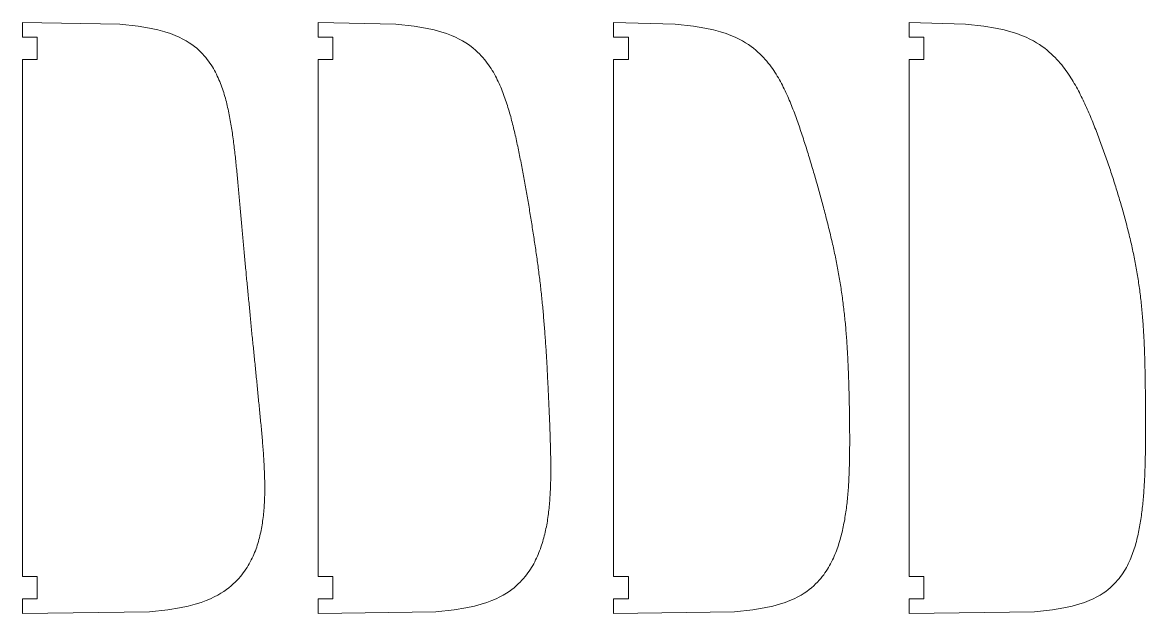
# Model space of a CAD drawing. Header units: millimetres. Extents: x 0 to 2543, y 0 to 160.
# Drawn here: x 1280 to 1584, y 0 to 160 of the extents above; entities that cross this region are included whole.
import ezdxf

# ---------------------------------------------------------------- set-up
doc = ezdxf.new("R2010")
doc.units = ezdxf.units.MM
doc.layers.get('0').update_dxf_attribs({"lineweight": 0})

msp = doc.modelspace()

# ---------------------------------------------------------------- linework, layer by layer
for p, q in [((1280, 156), (1280, 160)), ((1306.36, 159.5), (1280, 160)), ((1311.28, 159), (1306.36, 159.5)), ((1314.39, 158.5), (1311.28, 159)), ((1316.68, 158), (1314.39, 158.5)), ((1360, 156), (1360, 160)), ((1381.05, 159.5), (1360, 160)), ((1385.98, 159), (1381.05, 159.5)), ((1389.09, 158.5), (1385.98, 159)), ((1391.4, 158), (1389.09, 158.5)), ((1440, 156), (1440, 160)), ((1456.64, 159.5), (1440, 160)), ((1461.58, 159), (1456.64, 159.5)), ((1464.71, 158.5), (1461.58, 159)), ((1467.03, 158), (1464.71, 158.5)), ((1520, 156), (1520, 160)), ((1535.23, 159.5), (1520, 160)), ((1540.18, 159), (1535.23, 159.5)), ((1543.33, 158.5), (1540.18, 159)), ((1545.67, 158), (1543.33, 158.5)), ((1284, 156), (1280, 156)), ((1284, 150), (1284, 156)), ((1318.51, 157.5), (1316.68, 158)), ((1320.03, 157), (1318.51, 157.5)), ((1321.32, 156.5), (1320.03, 157)), ((1322.45, 156), (1321.32, 156.5)), ((1323.44, 155.5), (1322.45, 156)), ((1324.34, 155), (1323.44, 155.5)), ((1364, 156), (1360, 156)), ((1364, 150), (1364, 156)), ((1393.24, 157.5), (1391.4, 158)), ((1394.77, 157), (1393.24, 157.5)), ((1396.08, 156.5), (1394.77, 157)), ((1397.22, 156), (1396.08, 156.5)), ((1398.24, 155.5), (1397.22, 156)), ((1399.14, 155), (1398.24, 155.5)), ((1444, 156), (1440, 156)), ((1444, 150), (1444, 156)), ((1468.89, 157.5), (1467.03, 158)), ((1470.44, 157), (1468.89, 157.5)), ((1471.77, 156.5), (1470.44, 157)), ((1472.93, 156), (1471.77, 156.5)), ((1473.96, 155.5), (1472.93, 156)), ((1474.89, 155), (1473.96, 155.5)), ((1524, 156), (1520, 156)), ((1524, 150), (1524, 156)), ((1547.54, 157.5), (1545.67, 158)), ((1549.1, 157), (1547.54, 157.5)), ((1550.44, 156.5), (1549.1, 157)), ((1551.62, 156), (1550.44, 156.5)), ((1552.68, 155.5), (1551.62, 156)), ((1553.62, 155), (1552.68, 155.5)), ((1325.14, 154.5), (1324.34, 155)), ((1325.87, 154), (1325.14, 154.5)), ((1326.54, 153.5), (1325.87, 154)), ((1327.15, 153), (1326.54, 153.5)), ((1327.72, 152.5), (1327.15, 153)), ((1328.24, 152), (1327.72, 152.5)), ((1328.73, 151.5), (1328.24, 152)), ((1399.96, 154.5), (1399.14, 155)), ((1400.71, 154), (1399.96, 154.5)), ((1401.4, 153.5), (1400.71, 154)), ((1402.03, 153), (1401.4, 153.5)), ((1402.62, 152.5), (1402.03, 153)), ((1403.17, 152), (1402.62, 152.5)), ((1403.68, 151.5), (1403.17, 152)), ((1475.73, 154.5), (1474.89, 155)), ((1476.5, 154), (1475.73, 154.5)), ((1477.21, 153.5), (1476.5, 154)), ((1477.87, 153), (1477.21, 153.5)), ((1478.49, 152.5), (1477.87, 153)), ((1479.06, 152), (1478.49, 152.5)), ((1479.6, 151.5), (1479.06, 152)), ((1554.49, 154.5), (1553.62, 155)), ((1555.28, 154), (1554.49, 154.5)), ((1556.01, 153.5), (1555.28, 154)), ((1556.69, 153), (1556.01, 153.5)), ((1557.32, 152.5), (1556.69, 153)), ((1557.91, 152), (1557.32, 152.5)), ((1558.47, 151.5), (1557.91, 152)), ((1280, 10), (1280, 150)), ((1280, 150), (1284, 150)), ((1329.19, 151), (1328.73, 151.5)), ((1329.62, 150.5), (1329.19, 151)), ((1330.02, 150), (1329.62, 150.5)), ((1330.39, 149.5), (1330.02, 150)), ((1330.75, 149), (1330.39, 149.5)), ((1331.08, 148.5), (1330.75, 149)), ((1360, 10), (1360, 150)), ((1360, 150), (1364, 150)), ((1404.16, 151), (1403.68, 151.5)), ((1404.61, 150.5), (1404.16, 151)), ((1405.04, 150), (1404.61, 150.5)), ((1405.44, 149.5), (1405.04, 150)), ((1405.82, 149), (1405.44, 149.5)), ((1406.18, 148.5), (1405.82, 149)), ((1440, 10), (1440, 150)), ((1440, 150), (1444, 150)), ((1480.1, 151), (1479.6, 151.5)), ((1480.58, 150.5), (1480.1, 151)), ((1481.03, 150), (1480.58, 150.5)), ((1481.46, 149.5), (1481.03, 150)), ((1481.87, 149), (1481.46, 149.5)), ((1482.26, 148.5), (1481.87, 149)), ((1520, 10), (1520, 150)), ((1520, 150), (1524, 150)), ((1559, 151), (1558.47, 151.5)), ((1559.5, 150.5), (1559, 151)), ((1559.98, 150), (1559.5, 150.5)), ((1560.43, 149.5), (1559.98, 150)), ((1560.86, 149), (1560.43, 149.5)), ((1561.28, 148.5), (1560.86, 149)), ((1331.4, 148), (1331.08, 148.5)), ((1331.69, 147.5), (1331.4, 148)), ((1331.98, 147), (1331.69, 147.5)), ((1332.25, 146.5), (1331.98, 147)), ((1332.5, 146), (1332.25, 146.5)), ((1332.74, 145.5), (1332.5, 146)), ((1406.52, 148), (1406.18, 148.5)), ((1406.85, 147.5), (1406.52, 148)), ((1407.16, 147), (1406.85, 147.5)), ((1407.46, 146.5), (1407.16, 147)), ((1407.74, 146), (1407.46, 146.5)), ((1408.01, 145.5), (1407.74, 146)), ((1482.64, 148), (1482.26, 148.5)), ((1482.99, 147.5), (1482.64, 148)), ((1483.34, 147), (1482.99, 147.5)), ((1483.67, 146.5), (1483.34, 147)), ((1483.98, 146), (1483.67, 146.5)), ((1484.29, 145.5), (1483.98, 146)), ((1561.68, 148), (1561.28, 148.5)), ((1562.06, 147.5), (1561.68, 148)), ((1562.43, 147), (1562.06, 147.5)), ((1562.78, 146.5), (1562.43, 147)), ((1563.12, 146), (1562.78, 146.5)), ((1563.46, 145.5), (1563.12, 146)), ((1332.97, 145), (1332.74, 145.5)), ((1333.19, 144.5), (1332.97, 145)), ((1333.4, 144), (1333.19, 144.5)), ((1333.6, 143.5), (1333.4, 144)), ((1333.79, 143), (1333.6, 143.5)), ((1333.97, 142.5), (1333.79, 143)), ((1408.27, 145), (1408.01, 145.5)), ((1408.52, 144.5), (1408.27, 145)), ((1408.77, 144), (1408.52, 144.5)), ((1409, 143.5), (1408.77, 144)), ((1409.22, 143), (1409, 143.5)), ((1409.44, 142.5), (1409.22, 143)), ((1484.59, 145), (1484.29, 145.5)), ((1484.87, 144.5), (1484.59, 145)), ((1485.15, 144), (1484.87, 144.5)), ((1485.42, 143.5), (1485.15, 144)), ((1485.68, 143), (1485.42, 143.5)), ((1485.93, 142.5), (1485.68, 143)), ((1563.78, 145), (1563.46, 145.5)), ((1564.09, 144.5), (1563.78, 145)), ((1564.39, 144), (1564.09, 144.5)), ((1564.69, 143.5), (1564.39, 144)), ((1564.97, 143), (1564.69, 143.5)), ((1565.25, 142.5), (1564.97, 143)), ((1334.15, 142), (1333.97, 142.5)), ((1334.31, 141.5), (1334.15, 142)), ((1334.47, 141), (1334.31, 141.5)), ((1334.62, 140.5), (1334.47, 141)), ((1334.77, 140), (1334.62, 140.5)), ((1334.91, 139.5), (1334.77, 140)), ((1409.65, 142), (1409.44, 142.5)), ((1409.85, 141.5), (1409.65, 142)), ((1410.04, 141), (1409.85, 141.5)), ((1410.23, 140.5), (1410.04, 141)), ((1410.42, 140), (1410.23, 140.5)), ((1410.6, 139.5), (1410.42, 140)), ((1486.18, 142), (1485.93, 142.5)), ((1486.42, 141.5), (1486.18, 142)), ((1486.65, 141), (1486.42, 141.5)), ((1486.88, 140.5), (1486.65, 141)), ((1487.11, 140), (1486.88, 140.5)), ((1487.32, 139.5), (1487.11, 140)), ((1565.53, 142), (1565.25, 142.5)), ((1565.8, 141.5), (1565.53, 142)), ((1566.06, 141), (1565.8, 141.5)), ((1566.31, 140.5), (1566.06, 141)), ((1566.56, 140), (1566.31, 140.5)), ((1566.81, 139.5), (1566.56, 140)), ((1335.05, 139), (1334.91, 139.5)), ((1335.18, 138.5), (1335.05, 139)), ((1335.3, 138), (1335.18, 138.5)), ((1335.42, 137.5), (1335.3, 138)), ((1335.54, 137), (1335.42, 137.5)), ((1335.65, 136.5), (1335.54, 137)), ((1410.77, 139), (1410.6, 139.5)), ((1410.94, 138.5), (1410.77, 139)), ((1411.1, 138), (1410.94, 138.5)), ((1411.26, 137.5), (1411.1, 138)), ((1411.41, 137), (1411.26, 137.5)), ((1411.57, 136.5), (1411.41, 137)), ((1487.54, 139), (1487.32, 139.5)), ((1487.75, 138.5), (1487.54, 139)), ((1487.95, 138), (1487.75, 138.5)), ((1488.16, 137.5), (1487.95, 138)), ((1488.36, 137), (1488.16, 137.5)), ((1488.55, 136.5), (1488.36, 137)), ((1567.05, 139), (1566.81, 139.5)), ((1567.29, 138.5), (1567.05, 139)), ((1567.52, 138), (1567.29, 138.5)), ((1567.75, 137.5), (1567.52, 138)), ((1567.98, 137), (1567.75, 137.5)), ((1568.2, 136.5), (1567.98, 137)), ((1335.76, 136), (1335.65, 136.5)), ((1335.86, 135.5), (1335.76, 136)), ((1335.96, 135), (1335.86, 135.5)), ((1336.06, 134.5), (1335.96, 135)), ((1336.15, 134), (1336.06, 134.5)), ((1336.24, 133.5), (1336.15, 134)), ((1411.71, 136), (1411.57, 136.5)), ((1411.86, 135.5), (1411.71, 136)), ((1412, 135), (1411.86, 135.5)), ((1412.14, 134.5), (1412, 135)), ((1412.27, 134), (1412.14, 134.5)), ((1412.4, 133.5), (1412.27, 134)), ((1488.74, 136), (1488.55, 136.5)), ((1488.93, 135.5), (1488.74, 136)), ((1489.12, 135), (1488.93, 135.5)), ((1489.3, 134.5), (1489.12, 135)), ((1489.49, 134), (1489.3, 134.5)), ((1489.67, 133.5), (1489.49, 134)), ((1568.42, 136), (1568.2, 136.5)), ((1568.64, 135.5), (1568.42, 136)), ((1568.85, 135), (1568.64, 135.5)), ((1569.06, 134.5), (1568.85, 135)), ((1569.27, 134), (1569.06, 134.5)), ((1569.48, 133.5), (1569.27, 134)), ((1336.33, 133), (1336.24, 133.5)), ((1336.42, 132.5), (1336.33, 133)), ((1336.5, 132), (1336.42, 132.5)), ((1336.58, 131.5), (1336.5, 132)), ((1336.66, 131), (1336.58, 131.5)), ((1336.73, 130.5), (1336.66, 131)), ((1412.53, 133), (1412.4, 133.5)), ((1412.66, 132.5), (1412.53, 133)), ((1412.79, 132), (1412.66, 132.5)), ((1412.91, 131.5), (1412.79, 132)), ((1413.03, 131), (1412.91, 131.5)), ((1413.15, 130.5), (1413.03, 131)), ((1489.84, 133), (1489.67, 133.5)), ((1490.02, 132.5), (1489.84, 133)), ((1490.19, 132), (1490.02, 132.5)), ((1490.36, 131.5), (1490.19, 132)), ((1490.53, 131), (1490.36, 131.5)), ((1490.7, 130.5), (1490.53, 131)), ((1569.68, 133), (1569.48, 133.5)), ((1569.89, 132.5), (1569.68, 133)), ((1570.09, 132), (1569.89, 132.5)), ((1570.28, 131.5), (1570.09, 132)), ((1570.48, 131), (1570.28, 131.5)), ((1570.68, 130.5), (1570.48, 131)), ((1336.81, 130), (1336.73, 130.5)), ((1336.88, 129.5), (1336.81, 130)), ((1336.95, 129), (1336.88, 129.5)), ((1337.01, 128.5), (1336.95, 129)), ((1337.08, 128), (1337.01, 128.5)), ((1337.15, 127.5), (1337.08, 128)), ((1413.26, 130), (1413.15, 130.5)), ((1413.38, 129.5), (1413.26, 130)), ((1413.49, 129), (1413.38, 129.5)), ((1413.6, 128.5), (1413.49, 129)), ((1413.72, 128), (1413.6, 128.5)), ((1413.82, 127.5), (1413.72, 128)), ((1490.87, 130), (1490.7, 130.5)), ((1491.03, 129.5), (1490.87, 130)), ((1491.2, 129), (1491.03, 129.5)), ((1491.36, 128.5), (1491.2, 129)), ((1491.52, 128), (1491.36, 128.5)), ((1491.68, 127.5), (1491.52, 128)), ((1570.87, 130), (1570.68, 130.5)), ((1571.06, 129.5), (1570.87, 130)), ((1571.25, 129), (1571.06, 129.5)), ((1571.44, 128.5), (1571.25, 129)), ((1571.62, 128), (1571.44, 128.5)), ((1571.81, 127.5), (1571.62, 128)), ((1337.21, 127), (1337.15, 127.5)), ((1337.27, 126.5), (1337.21, 127)), ((1337.33, 126), (1337.27, 126.5)), ((1337.39, 125.5), (1337.33, 126)), ((1337.45, 125), (1337.39, 125.5)), ((1337.5, 124.5), (1337.45, 125)), ((1413.93, 127), (1413.82, 127.5)), ((1414.04, 126.5), (1413.93, 127)), ((1414.14, 126), (1414.04, 126.5)), ((1414.25, 125.5), (1414.14, 126)), ((1414.35, 125), (1414.25, 125.5)), ((1414.45, 124.5), (1414.35, 125)), ((1491.84, 127), (1491.68, 127.5)), ((1492, 126.5), (1491.84, 127)), ((1492.16, 126), (1492, 126.5)), ((1492.31, 125.5), (1492.16, 126)), ((1492.47, 125), (1492.31, 125.5)), ((1492.62, 124.5), (1492.47, 125)), ((1571.99, 127), (1571.81, 127.5)), ((1572.17, 126.5), (1571.99, 127)), ((1572.36, 126), (1572.17, 126.5)), ((1572.54, 125.5), (1572.36, 126)), ((1572.71, 125), (1572.54, 125.5)), ((1572.89, 124.5), (1572.71, 125)), ((1337.56, 124), (1337.5, 124.5)), ((1337.62, 123.5), (1337.56, 124)), ((1337.67, 123), (1337.62, 123.5)), ((1337.72, 122.5), (1337.67, 123)), ((1337.78, 122), (1337.72, 122.5)), ((1337.83, 121.5), (1337.78, 122)), ((1414.55, 124), (1414.45, 124.5)), ((1414.65, 123.5), (1414.55, 124)), ((1414.75, 123), (1414.65, 123.5)), ((1414.85, 122.5), (1414.75, 123)), ((1414.95, 122), (1414.85, 122.5)), ((1415.04, 121.5), (1414.95, 122)), ((1492.78, 124), (1492.62, 124.5)), ((1492.93, 123.5), (1492.78, 124)), ((1493.08, 123), (1492.93, 123.5)), ((1493.23, 122.5), (1493.08, 123)), ((1493.38, 122), (1493.23, 122.5)), ((1493.53, 121.5), (1493.38, 122)), ((1573.07, 124), (1572.89, 124.5)), ((1573.24, 123.5), (1573.07, 124)), ((1573.42, 123), (1573.24, 123.5)), ((1573.59, 122.5), (1573.42, 123)), ((1573.76, 122), (1573.59, 122.5)), ((1573.93, 121.5), (1573.76, 122)), ((1337.88, 121), (1337.83, 121.5)), ((1337.93, 120.5), (1337.88, 121)), ((1337.98, 120), (1337.93, 120.5)), ((1338.03, 119.5), (1337.98, 120)), ((1338.08, 119), (1338.03, 119.5)), ((1338.13, 118.5), (1338.08, 119)), ((1415.14, 121), (1415.04, 121.5)), ((1415.23, 120.5), (1415.14, 121)), ((1415.33, 120), (1415.23, 120.5)), ((1415.42, 119.5), (1415.33, 120)), ((1415.51, 119), (1415.42, 119.5)), ((1415.61, 118.5), (1415.51, 119)), ((1493.68, 121), (1493.53, 121.5)), ((1493.83, 120.5), (1493.68, 121)), ((1493.98, 120), (1493.83, 120.5)), ((1494.12, 119.5), (1493.98, 120)), ((1494.27, 119), (1494.12, 119.5)), ((1494.42, 118.5), (1494.27, 119)), ((1574.1, 121), (1573.93, 121.5)), ((1574.27, 120.5), (1574.1, 121)), ((1574.44, 120), (1574.27, 120.5)), ((1574.6, 119.5), (1574.44, 120)), ((1574.77, 119), (1574.6, 119.5)), ((1574.93, 118.5), (1574.77, 119)), ((1338.17, 118), (1338.13, 118.5)), ((1338.22, 117.5), (1338.17, 118)), ((1338.27, 117), (1338.22, 117.5)), ((1338.31, 116.5), (1338.27, 117)), ((1338.36, 116), (1338.31, 116.5)), ((1338.41, 115.5), (1338.36, 116)), ((1415.7, 118), (1415.61, 118.5)), ((1415.79, 117.5), (1415.7, 118)), ((1415.88, 117), (1415.79, 117.5)), ((1415.97, 116.5), (1415.88, 117)), ((1416.06, 116), (1415.97, 116.5)), ((1416.15, 115.5), (1416.06, 116)), ((1494.56, 118), (1494.42, 118.5)), ((1494.71, 117.5), (1494.56, 118)), ((1494.85, 117), (1494.71, 117.5)), ((1494.99, 116.5), (1494.85, 117)), ((1495.14, 116), (1494.99, 116.5)), ((1495.28, 115.5), (1495.14, 116)), ((1575.1, 118), (1574.93, 118.5)), ((1575.26, 117.5), (1575.1, 118)), ((1575.42, 117), (1575.26, 117.5)), ((1575.58, 116.5), (1575.42, 117)), ((1575.74, 116), (1575.58, 116.5)), ((1575.89, 115.5), (1575.74, 116)), ((1338.45, 115), (1338.41, 115.5)), ((1338.5, 114.5), (1338.45, 115)), ((1338.54, 114), (1338.5, 114.5)), ((1338.59, 113.5), (1338.54, 114)), ((1338.64, 113), (1338.59, 113.5)), ((1338.68, 112.5), (1338.64, 113)), ((1338.73, 112), (1338.68, 112.5)), ((1416.24, 115), (1416.15, 115.5)), ((1416.33, 114.5), (1416.24, 115)), ((1416.41, 114), (1416.33, 114.5)), ((1416.5, 113.5), (1416.41, 114)), ((1416.59, 113), (1416.5, 113.5)), ((1416.67, 112.5), (1416.59, 113)), ((1416.76, 112), (1416.67, 112.5)), ((1495.42, 115), (1495.28, 115.5)), ((1495.56, 114.5), (1495.42, 115)), ((1495.7, 114), (1495.56, 114.5)), ((1495.84, 113.5), (1495.7, 114)), ((1495.98, 113), (1495.84, 113.5)), ((1496.11, 112.5), (1495.98, 113)), ((1496.25, 112), (1496.11, 112.5)), ((1576.05, 115), (1575.89, 115.5)), ((1576.21, 114.5), (1576.05, 115)), ((1576.36, 114), (1576.21, 114.5)), ((1576.51, 113.5), (1576.36, 114)), ((1576.66, 113), (1576.51, 113.5)), ((1576.81, 112.5), (1576.66, 113)), ((1576.96, 112), (1576.81, 112.5)), ((1338.77, 111.5), (1338.73, 112)), ((1338.82, 111), (1338.77, 111.5)), ((1338.86, 110.5), (1338.82, 111)), ((1338.91, 110), (1338.86, 110.5)), ((1338.95, 109.5), (1338.91, 110)), ((1339, 109), (1338.95, 109.5)), ((1416.85, 111.5), (1416.76, 112)), ((1416.93, 111), (1416.85, 111.5)), ((1417.02, 110.5), (1416.93, 111)), ((1417.1, 110), (1417.02, 110.5)), ((1417.19, 109.5), (1417.1, 110)), ((1417.27, 109), (1417.19, 109.5)), ((1496.39, 111.5), (1496.25, 112)), ((1496.52, 111), (1496.39, 111.5)), ((1496.66, 110.5), (1496.52, 111)), ((1496.79, 110), (1496.66, 110.5)), ((1496.92, 109.5), (1496.79, 110)), ((1497.05, 109), (1496.92, 109.5)), ((1577.11, 111.5), (1576.96, 112)), ((1577.26, 111), (1577.11, 111.5)), ((1577.4, 110.5), (1577.26, 111)), ((1577.55, 110), (1577.4, 110.5)), ((1577.69, 109.5), (1577.55, 110)), ((1577.83, 109), (1577.69, 109.5)), ((1339.04, 108.5), (1339, 109)), ((1339.09, 108), (1339.04, 108.5)), ((1339.13, 107.5), (1339.09, 108)), ((1339.18, 107), (1339.13, 107.5)), ((1339.22, 106.5), (1339.18, 107)), ((1339.27, 106), (1339.22, 106.5)), ((1417.35, 108.5), (1417.27, 109)), ((1417.43, 108), (1417.35, 108.5)), ((1417.52, 107.5), (1417.43, 108)), ((1417.6, 107), (1417.52, 107.5)), ((1417.68, 106.5), (1417.6, 107)), ((1417.76, 106), (1417.68, 106.5)), ((1497.19, 108.5), (1497.05, 109)), ((1497.32, 108), (1497.19, 108.5)), ((1497.45, 107.5), (1497.32, 108)), ((1497.57, 107), (1497.45, 107.5)), ((1497.7, 106.5), (1497.57, 107)), ((1497.83, 106), (1497.7, 106.5)), ((1577.97, 108.5), (1577.83, 109)), ((1578.11, 108), (1577.97, 108.5)), ((1578.25, 107.5), (1578.11, 108)), ((1578.38, 107), (1578.25, 107.5)), ((1578.52, 106.5), (1578.38, 107)), ((1578.65, 106), (1578.52, 106.5)), ((1339.31, 105.5), (1339.27, 106)), ((1339.36, 105), (1339.31, 105.5)), ((1339.4, 104.5), (1339.36, 105)), ((1339.45, 104), (1339.4, 104.5)), ((1339.49, 103.5), (1339.45, 104)), ((1339.54, 103), (1339.49, 103.5)), ((1417.84, 105.5), (1417.76, 106)), ((1417.92, 105), (1417.84, 105.5)), ((1418, 104.5), (1417.92, 105)), ((1418.08, 104), (1418, 104.5)), ((1418.16, 103.5), (1418.08, 104)), ((1418.24, 103), (1418.16, 103.5)), ((1497.95, 105.5), (1497.83, 106)), ((1498.08, 105), (1497.95, 105.5)), ((1498.2, 104.5), (1498.08, 105)), ((1498.32, 104), (1498.2, 104.5)), ((1498.45, 103.5), (1498.32, 104)), ((1498.57, 103), (1498.45, 103.5)), ((1578.78, 105.5), (1578.65, 106)), ((1578.91, 105), (1578.78, 105.5)), ((1579.04, 104.5), (1578.91, 105)), ((1579.17, 104), (1579.04, 104.5)), ((1579.29, 103.5), (1579.17, 104)), ((1579.42, 103), (1579.29, 103.5)), ((1339.58, 102.5), (1339.54, 103)), ((1339.63, 102), (1339.58, 102.5)), ((1339.67, 101.5), (1339.63, 102)), ((1339.72, 101), (1339.67, 101.5)), ((1339.77, 100.5), (1339.72, 101)), ((1339.81, 100), (1339.77, 100.5)), ((1418.31, 102.5), (1418.24, 103)), ((1418.39, 102), (1418.31, 102.5)), ((1418.47, 101.5), (1418.39, 102)), ((1418.54, 101), (1418.47, 101.5)), ((1418.62, 100.5), (1418.54, 101)), ((1418.69, 100), (1418.62, 100.5)), ((1498.69, 102.5), (1498.57, 103)), ((1498.8, 102), (1498.69, 102.5)), ((1498.92, 101.5), (1498.8, 102)), ((1499.04, 101), (1498.92, 101.5)), ((1499.15, 100.5), (1499.04, 101)), ((1499.26, 100), (1499.15, 100.5)), ((1579.54, 102.5), (1579.42, 103)), ((1579.66, 102), (1579.54, 102.5)), ((1579.78, 101.5), (1579.66, 102)), ((1579.9, 101), (1579.78, 101.5)), ((1580.01, 100.5), (1579.9, 101)), ((1580.13, 100), (1580.01, 100.5)), ((1339.86, 99.5), (1339.81, 100)), ((1339.9, 99), (1339.86, 99.5)), ((1339.95, 98.5), (1339.9, 99)), ((1339.99, 98), (1339.95, 98.5)), ((1340.04, 97.5), (1339.99, 98)), ((1340.09, 97), (1340.04, 97.5)), ((1418.77, 99.5), (1418.69, 100)), ((1418.84, 99), (1418.77, 99.5)), ((1418.92, 98.5), (1418.84, 99)), ((1418.99, 98), (1418.92, 98.5)), ((1419.06, 97.5), (1418.99, 98)), ((1419.13, 97), (1419.06, 97.5)), ((1499.38, 99.5), (1499.26, 100)), ((1499.49, 99), (1499.38, 99.5)), ((1499.6, 98.5), (1499.49, 99)), ((1499.7, 98), (1499.6, 98.5)), ((1499.81, 97.5), (1499.7, 98)), ((1499.92, 97), (1499.81, 97.5)), ((1580.24, 99.5), (1580.13, 100)), ((1580.35, 99), (1580.24, 99.5)), ((1580.46, 98.5), (1580.35, 99)), ((1580.57, 98), (1580.46, 98.5)), ((1580.67, 97.5), (1580.57, 98)), ((1580.78, 97), (1580.67, 97.5)), ((1340.13, 96.5), (1340.09, 97)), ((1340.18, 96), (1340.13, 96.5)), ((1340.23, 95.5), (1340.18, 96)), ((1340.27, 95), (1340.23, 95.5)), ((1340.32, 94.5), (1340.27, 95)), ((1340.37, 94), (1340.32, 94.5)), ((1419.2, 96.5), (1419.13, 97)), ((1419.27, 96), (1419.2, 96.5)), ((1419.34, 95.5), (1419.27, 96)), ((1419.41, 95), (1419.34, 95.5)), ((1419.48, 94.5), (1419.41, 95)), ((1419.54, 94), (1419.48, 94.5)), ((1500.02, 96.5), (1499.92, 97)), ((1500.12, 96), (1500.02, 96.5)), ((1500.22, 95.5), (1500.12, 96)), ((1500.32, 95), (1500.22, 95.5)), ((1500.42, 94.5), (1500.32, 95)), ((1500.52, 94), (1500.42, 94.5)), ((1580.88, 96.5), (1580.78, 97)), ((1580.98, 96), (1580.88, 96.5)), ((1581.07, 95.5), (1580.98, 96)), ((1581.17, 95), (1581.07, 95.5)), ((1581.26, 94.5), (1581.17, 95)), ((1581.36, 94), (1581.26, 94.5)), ((1340.41, 93.5), (1340.37, 94)), ((1340.46, 93), (1340.41, 93.5)), ((1340.51, 92.5), (1340.46, 93)), ((1340.55, 92), (1340.51, 92.5)), ((1340.58, 91.5), (1340.55, 92)), ((1340.63, 91), (1340.58, 91.5)), ((1419.61, 93.5), (1419.54, 94)), ((1419.67, 93), (1419.61, 93.5)), ((1419.74, 92.5), (1419.67, 93)), ((1419.8, 92), (1419.74, 92.5)), ((1419.86, 91.5), (1419.8, 92)), ((1419.93, 91), (1419.86, 91.5)), ((1500.61, 93.5), (1500.52, 94)), ((1500.71, 93), (1500.61, 93.5)), ((1500.8, 92.5), (1500.71, 93)), ((1500.89, 92), (1500.8, 92.5)), ((1500.98, 91.5), (1500.89, 92)), ((1501.06, 91), (1500.98, 91.5)), ((1581.45, 93.5), (1581.36, 94)), ((1581.54, 93), (1581.45, 93.5)), ((1581.62, 92.5), (1581.54, 93)), ((1581.71, 92), (1581.62, 92.5)), ((1581.79, 91.5), (1581.71, 92)), ((1581.87, 91), (1581.79, 91.5)), ((1340.68, 90.5), (1340.63, 91)), ((1340.73, 90), (1340.68, 90.5)), ((1340.78, 89.5), (1340.73, 90)), ((1340.83, 89), (1340.78, 89.5)), ((1340.88, 88.5), (1340.83, 89)), ((1340.93, 88), (1340.88, 88.5)), ((1419.99, 90.5), (1419.93, 91)), ((1420.05, 90), (1419.99, 90.5)), ((1420.11, 89.5), (1420.05, 90)), ((1420.17, 89), (1420.11, 89.5)), ((1420.22, 88.5), (1420.17, 89)), ((1420.28, 88), (1420.22, 88.5)), ((1501.15, 90.5), (1501.06, 91)), ((1501.23, 90), (1501.15, 90.5)), ((1501.32, 89.5), (1501.23, 90)), ((1501.4, 89), (1501.32, 89.5)), ((1501.48, 88.5), (1501.4, 89)), ((1501.55, 88), (1501.48, 88.5)), ((1581.95, 90.5), (1581.87, 91)), ((1582.03, 90), (1581.95, 90.5)), ((1582.1, 89.5), (1582.03, 90)), ((1582.18, 89), (1582.1, 89.5)), ((1582.25, 88.5), (1582.18, 89)), ((1582.32, 88), (1582.25, 88.5)), ((1340.98, 87.5), (1340.93, 88)), ((1341.03, 87), (1340.98, 87.5)), ((1341.07, 86.5), (1341.03, 87)), ((1341.12, 86), (1341.07, 86.5)), ((1341.17, 85.5), (1341.12, 86)), ((1341.22, 85), (1341.17, 85.5)), ((1420.34, 87.5), (1420.28, 88)), ((1420.39, 87), (1420.34, 87.5)), ((1420.45, 86.5), (1420.39, 87)), ((1420.5, 86), (1420.45, 86.5)), ((1420.55, 85.5), (1420.5, 86)), ((1420.6, 85), (1420.55, 85.5)), ((1501.63, 87.5), (1501.55, 88)), ((1501.7, 87), (1501.63, 87.5)), ((1501.78, 86.5), (1501.7, 87)), ((1501.85, 86), (1501.78, 86.5)), ((1501.91, 85.5), (1501.85, 86)), ((1501.98, 85), (1501.91, 85.5)), ((1582.38, 87.5), (1582.32, 88)), ((1582.45, 87), (1582.38, 87.5)), ((1582.51, 86.5), (1582.45, 87)), ((1582.58, 86), (1582.51, 86.5)), ((1582.64, 85.5), (1582.58, 86)), ((1582.69, 85), (1582.64, 85.5)), ((1341.27, 84.5), (1341.22, 85)), ((1341.32, 84), (1341.27, 84.5)), ((1341.37, 83.5), (1341.32, 84)), ((1341.41, 83), (1341.37, 83.5)), ((1341.46, 82.5), (1341.41, 83)), ((1341.51, 82), (1341.46, 82.5)), ((1420.65, 84.5), (1420.6, 85)), ((1420.7, 84), (1420.65, 84.5)), ((1420.75, 83.5), (1420.7, 84)), ((1420.8, 83), (1420.75, 83.5)), ((1420.84, 82.5), (1420.8, 83)), ((1420.89, 82), (1420.84, 82.5)), ((1502.05, 84.5), (1501.98, 85)), ((1502.11, 84), (1502.05, 84.5)), ((1502.17, 83.5), (1502.11, 84)), ((1502.23, 83), (1502.17, 83.5)), ((1502.29, 82.5), (1502.23, 83)), ((1502.35, 82), (1502.29, 82.5)), ((1582.75, 84.5), (1582.69, 85)), ((1582.8, 84), (1582.75, 84.5)), ((1582.86, 83.5), (1582.8, 84)), ((1582.91, 83), (1582.86, 83.5)), ((1582.96, 82.5), (1582.91, 83)), ((1583.01, 82), (1582.96, 82.5)), ((1341.56, 81.5), (1341.51, 82)), ((1341.6, 81), (1341.56, 81.5)), ((1341.65, 80.5), (1341.6, 81)), ((1341.7, 80), (1341.65, 80.5)), ((1341.75, 79.5), (1341.7, 80)), ((1341.79, 79), (1341.75, 79.5)), ((1420.93, 81.5), (1420.89, 82)), ((1420.98, 81), (1420.93, 81.5)), ((1421.02, 80.5), (1420.98, 81)), ((1421.06, 80), (1421.02, 80.5)), ((1421.1, 79.5), (1421.06, 80)), ((1421.14, 79), (1421.1, 79.5)), ((1502.41, 81.5), (1502.35, 82)), ((1502.46, 81), (1502.41, 81.5)), ((1502.52, 80.5), (1502.46, 81)), ((1502.57, 80), (1502.52, 80.5)), ((1502.62, 79.5), (1502.57, 80)), ((1502.67, 79), (1502.62, 79.5)), ((1583.05, 81.5), (1583.01, 82)), ((1583.1, 81), (1583.05, 81.5)), ((1583.14, 80.5), (1583.1, 81)), ((1583.18, 80), (1583.14, 80.5)), ((1583.22, 79.5), (1583.18, 80)), ((1583.26, 79), (1583.22, 79.5)), ((1341.84, 78.5), (1341.79, 79)), ((1341.88, 78), (1341.84, 78.5)), ((1341.93, 77.5), (1341.88, 78)), ((1341.97, 77), (1341.93, 77.5)), ((1342.02, 76.5), (1341.97, 77)), ((1342.06, 76), (1342.02, 76.5)), ((1342.11, 75.5), (1342.06, 76)), ((1421.18, 78.5), (1421.14, 79)), ((1421.22, 78), (1421.18, 78.5)), ((1421.25, 77.5), (1421.22, 78)), ((1421.29, 77), (1421.25, 77.5)), ((1421.35, 76.5), (1421.29, 77)), ((1421.38, 76), (1421.35, 76.5)), ((1421.42, 75.5), (1421.38, 76)), ((1502.72, 78.5), (1502.67, 79)), ((1502.76, 78), (1502.72, 78.5)), ((1502.81, 77.5), (1502.76, 78)), ((1502.85, 77), (1502.81, 77.5)), ((1502.89, 76.5), (1502.85, 77)), ((1502.93, 76), (1502.89, 76.5)), ((1502.97, 75.5), (1502.93, 76)), ((1583.29, 78.5), (1583.26, 79)), ((1583.33, 78), (1583.29, 78.5)), ((1583.36, 77.5), (1583.33, 78)), ((1583.4, 77), (1583.36, 77.5)), ((1583.43, 76.5), (1583.4, 77)), ((1583.46, 76), (1583.43, 76.5)), ((1583.49, 75.5), (1583.46, 76)), ((1342.18, 75), (1342.11, 75.5)), ((1342.23, 74.5), (1342.18, 75)), ((1342.28, 74), (1342.23, 74.5)), ((1342.33, 73.5), (1342.28, 74)), ((1342.38, 73), (1342.33, 73.5)), ((1342.43, 72.5), (1342.38, 73)), ((1421.46, 75), (1421.42, 75.5)), ((1421.5, 74.5), (1421.46, 75)), ((1421.53, 74), (1421.5, 74.5)), ((1421.57, 73.5), (1421.53, 74)), ((1421.6, 73), (1421.57, 73.5)), ((1421.64, 72.5), (1421.6, 73)), ((1503.01, 75), (1502.97, 75.5)), ((1503.05, 74.5), (1503.01, 75)), ((1503.08, 74), (1503.05, 74.5)), ((1503.12, 73.5), (1503.08, 74)), ((1503.15, 73), (1503.12, 73.5)), ((1503.18, 72.5), (1503.15, 73)), ((1583.51, 75), (1583.49, 75.5)), ((1583.54, 74.5), (1583.51, 75)), ((1583.56, 74), (1583.54, 74.5)), ((1583.59, 73.5), (1583.56, 74)), ((1583.61, 73), (1583.59, 73.5)), ((1583.63, 72.5), (1583.61, 73)), ((1342.49, 72), (1342.43, 72.5)), ((1342.54, 71.5), (1342.49, 72)), ((1342.59, 71), (1342.54, 71.5)), ((1342.64, 70.5), (1342.59, 71)), ((1342.69, 70), (1342.64, 70.5)), ((1342.74, 69.5), (1342.69, 70)), ((1421.67, 72), (1421.64, 72.5)), ((1421.7, 71.5), (1421.67, 72)), ((1421.73, 71), (1421.7, 71.5)), ((1421.76, 70.5), (1421.73, 71)), ((1421.79, 70), (1421.76, 70.5)), ((1421.83, 69.5), (1421.79, 70)), ((1503.21, 72), (1503.18, 72.5)), ((1503.24, 71.5), (1503.21, 72)), ((1503.27, 71), (1503.24, 71.5)), ((1503.3, 70.5), (1503.27, 71)), ((1503.33, 70), (1503.3, 70.5)), ((1503.35, 69.5), (1503.33, 70)), ((1583.65, 72), (1583.63, 72.5)), ((1583.67, 71.5), (1583.65, 72)), ((1583.69, 71), (1583.67, 71.5)), ((1583.71, 70.5), (1583.69, 71)), ((1583.72, 70), (1583.71, 70.5)), ((1583.74, 69.5), (1583.72, 70)), ((1342.79, 69), (1342.74, 69.5)), ((1342.84, 68.5), (1342.79, 69)), ((1342.89, 68), (1342.84, 68.5)), ((1342.94, 67.5), (1342.89, 68)), ((1342.99, 67), (1342.94, 67.5)), ((1343.04, 66.5), (1342.99, 67)), ((1421.85, 69), (1421.83, 69.5)), ((1421.88, 68.5), (1421.85, 69)), ((1421.91, 68), (1421.88, 68.5)), ((1421.94, 67.5), (1421.91, 68)), ((1421.97, 67), (1421.94, 67.5)), ((1422, 66.5), (1421.97, 67)), ((1503.38, 69), (1503.35, 69.5)), ((1503.4, 68.5), (1503.38, 69)), ((1503.42, 68), (1503.4, 68.5)), ((1503.45, 67.5), (1503.42, 68)), ((1503.47, 67), (1503.45, 67.5)), ((1503.49, 66.5), (1503.47, 67)), ((1583.76, 69), (1583.74, 69.5)), ((1583.77, 68.5), (1583.76, 69)), ((1583.78, 68), (1583.77, 68.5)), ((1583.8, 67.5), (1583.78, 68)), ((1583.81, 67), (1583.8, 67.5)), ((1583.82, 66.5), (1583.81, 67)), ((1343.09, 66), (1343.04, 66.5)), ((1343.14, 65.5), (1343.09, 66)), ((1343.19, 65), (1343.14, 65.5)), ((1343.24, 64.5), (1343.19, 65)), ((1343.29, 64), (1343.24, 64.5)), ((1343.34, 63.5), (1343.29, 64)), ((1422.02, 66), (1422, 66.5)), ((1422.05, 65.5), (1422.02, 66)), ((1422.08, 65), (1422.05, 65.5)), ((1422.1, 64.5), (1422.08, 65)), ((1422.13, 64), (1422.1, 64.5)), ((1422.15, 63.5), (1422.13, 64)), ((1503.51, 66), (1503.49, 66.5)), ((1503.53, 65.5), (1503.51, 66)), ((1503.55, 65), (1503.53, 65.5)), ((1503.57, 64.5), (1503.55, 65)), ((1503.59, 64), (1503.57, 64.5)), ((1503.6, 63.5), (1503.59, 64)), ((1583.83, 66), (1583.82, 66.5)), ((1583.84, 65.5), (1583.83, 66)), ((1583.85, 65), (1583.84, 65.5)), ((1583.86, 64.5), (1583.85, 65)), ((1583.87, 64), (1583.86, 64.5)), ((1583.88, 63.5), (1583.87, 64)), ((1343.39, 63), (1343.34, 63.5)), ((1343.44, 62.5), (1343.39, 63)), ((1343.49, 62), (1343.44, 62.5)), ((1343.54, 61.5), (1343.49, 62)), ((1343.59, 61), (1343.54, 61.5)), ((1343.64, 60.5), (1343.59, 61)), ((1422.18, 63), (1422.15, 63.5)), ((1422.2, 62.5), (1422.18, 63)), ((1422.23, 62), (1422.2, 62.5)), ((1422.25, 61.5), (1422.23, 62)), ((1422.28, 61), (1422.25, 61.5)), ((1422.3, 60.5), (1422.28, 61)), ((1503.62, 63), (1503.6, 63.5)), ((1503.63, 62.5), (1503.62, 63)), ((1503.65, 62), (1503.63, 62.5)), ((1503.66, 61.5), (1503.65, 62)), ((1503.68, 61), (1503.66, 61.5)), ((1503.69, 60.5), (1503.68, 61)), ((1583.88, 63), (1583.88, 63.5)), ((1583.89, 62.5), (1583.88, 63)), ((1583.9, 62), (1583.89, 62.5)), ((1583.9, 61.5), (1583.9, 62)), ((1583.91, 61), (1583.9, 61.5)), ((1583.92, 60.5), (1583.91, 61)), ((1343.69, 60), (1343.64, 60.5)), ((1343.74, 59.5), (1343.69, 60)), ((1343.79, 59), (1343.74, 59.5)), ((1343.84, 58.5), (1343.79, 59)), ((1343.89, 58), (1343.84, 58.5)), ((1343.93, 57.5), (1343.89, 58)), ((1422.33, 60), (1422.3, 60.5)), ((1422.35, 59.5), (1422.33, 60)), ((1422.37, 59), (1422.35, 59.5)), ((1422.4, 58.5), (1422.37, 59)), ((1422.42, 58), (1422.4, 58.5)), ((1422.44, 57.5), (1422.42, 58)), ((1503.71, 60), (1503.69, 60.5)), ((1503.72, 59.5), (1503.71, 60)), ((1503.73, 59), (1503.72, 59.5)), ((1503.74, 58.5), (1503.73, 59)), ((1503.75, 58), (1503.74, 58.5)), ((1503.76, 57.5), (1503.75, 58)), ((1583.92, 60), (1583.92, 60.5)), ((1583.93, 59.5), (1583.92, 60)), ((1583.93, 59), (1583.93, 59.5)), ((1583.93, 58.5), (1583.93, 59)), ((1583.94, 58), (1583.93, 58.5)), ((1583.94, 57.5), (1583.94, 58)), ((1343.98, 57), (1343.93, 57.5)), ((1344.03, 56.5), (1343.98, 57)), ((1344.08, 56), (1344.03, 56.5)), ((1344.13, 55.5), (1344.08, 56)), ((1344.18, 55), (1344.13, 55.5)), ((1344.23, 54.5), (1344.18, 55)), ((1422.46, 57), (1422.44, 57.5)), ((1422.49, 56.5), (1422.46, 57)), ((1422.51, 56), (1422.49, 56.5)), ((1422.53, 55.5), (1422.51, 56)), ((1422.55, 55), (1422.53, 55.5)), ((1422.57, 54.5), (1422.55, 55)), ((1503.78, 57), (1503.76, 57.5)), ((1503.79, 56.5), (1503.78, 57)), ((1503.8, 56), (1503.79, 56.5)), ((1503.8, 55.5), (1503.8, 56)), ((1503.81, 55), (1503.8, 55.5)), ((1503.82, 54.5), (1503.81, 55)), ((1583.95, 57), (1583.94, 57.5)), ((1583.95, 56.5), (1583.95, 57)), ((1583.95, 56), (1583.95, 56.5)), ((1583.95, 55.5), (1583.95, 56)), ((1583.96, 55), (1583.95, 55.5)), ((1583.96, 54.5), (1583.96, 55)), ((1344.28, 54), (1344.23, 54.5)), ((1344.33, 53.5), (1344.28, 54)), ((1344.38, 53), (1344.33, 53.5)), ((1344.42, 52.5), (1344.38, 53)), ((1344.47, 52), (1344.42, 52.5)), ((1344.52, 51.5), (1344.47, 52)), ((1422.6, 54), (1422.57, 54.5)), ((1422.62, 53.5), (1422.6, 54)), ((1422.64, 53), (1422.62, 53.5)), ((1422.66, 52.5), (1422.64, 53)), ((1422.68, 52), (1422.66, 52.5)), ((1422.7, 51.5), (1422.68, 52)), ((1503.83, 54), (1503.82, 54.5)), ((1503.84, 53.5), (1503.83, 54)), ((1503.84, 53), (1503.84, 53.5)), ((1503.85, 52.5), (1503.84, 53)), ((1503.86, 52), (1503.85, 52.5)), ((1503.86, 51.5), (1503.86, 52)), ((1583.96, 54), (1583.96, 54.5)), ((1583.96, 53.5), (1583.96, 54)), ((1583.96, 53), (1583.96, 53.5)), ((1583.97, 52.5), (1583.96, 53)), ((1583.97, 52), (1583.97, 52.5)), ((1583.97, 51.5), (1583.97, 52)), ((1344.57, 51), (1344.52, 51.5)), ((1344.61, 50.5), (1344.57, 51)), ((1344.66, 50), (1344.61, 50.5)), ((1344.71, 49.5), (1344.66, 50)), ((1344.75, 49), (1344.71, 49.5)), ((1344.8, 48.5), (1344.75, 49)), ((1422.72, 51), (1422.7, 51.5)), ((1422.74, 50.5), (1422.72, 51)), ((1422.75, 50), (1422.74, 50.5)), ((1422.77, 49.5), (1422.75, 50)), ((1422.79, 49), (1422.77, 49.5)), ((1422.81, 48.5), (1422.79, 49)), ((1503.87, 51), (1503.86, 51.5)), ((1503.87, 50.5), (1503.87, 51)), ((1503.88, 50), (1503.87, 50.5)), ((1503.88, 49.5), (1503.88, 50)), ((1503.88, 49), (1503.88, 49.5)), ((1503.89, 48.5), (1503.88, 49)), ((1583.96, 48.5), (1583.97, 49)), ((1583.97, 51), (1583.97, 51.5)), ((1583.97, 50.5), (1583.97, 51)), ((1583.97, 50), (1583.97, 50.5)), ((1583.97, 49.5), (1583.97, 50)), ((1583.97, 49), (1583.97, 49.5)), ((1344.84, 48), (1344.8, 48.5)), ((1344.88, 47.5), (1344.84, 48)), ((1344.93, 47), (1344.88, 47.5)), ((1344.97, 46.5), (1344.93, 47)), ((1345.01, 46), (1344.97, 46.5)), ((1345.05, 45.5), (1345.01, 46)), ((1422.83, 48), (1422.81, 48.5)), ((1422.84, 47.5), (1422.83, 48)), ((1422.86, 47), (1422.84, 47.5)), ((1422.87, 46.5), (1422.86, 47)), ((1422.89, 46), (1422.87, 46.5)), ((1422.9, 45.5), (1422.89, 46)), ((1503.89, 48), (1503.89, 48.5)), ((1503.89, 47.5), (1503.89, 48)), ((1503.89, 47), (1503.89, 47.5)), ((1503.89, 46.5), (1503.89, 47)), ((1503.89, 46), (1503.89, 46.5)), ((1503.89, 45.5), (1503.89, 46)), ((1583.95, 46.5), (1583.96, 47)), ((1583.95, 46), (1583.95, 46.5)), ((1583.95, 45.5), (1583.95, 46)), ((1583.96, 48), (1583.96, 48.5)), ((1583.96, 47.5), (1583.96, 48)), ((1583.96, 47), (1583.96, 47.5)), ((1345.09, 45), (1345.05, 45.5)), ((1345.13, 44.5), (1345.09, 45)), ((1345.16, 44), (1345.13, 44.5)), ((1345.2, 43.5), (1345.16, 44)), ((1345.23, 43), (1345.2, 43.5)), ((1345.27, 42.5), (1345.23, 43)), ((1422.91, 45), (1422.9, 45.5)), ((1422.93, 44.5), (1422.91, 45)), ((1422.94, 44), (1422.93, 44.5)), ((1422.95, 43.5), (1422.94, 44)), ((1422.96, 43), (1422.95, 43.5)), ((1422.97, 42.5), (1422.96, 43)), ((1503.86, 42.5), (1503.87, 43)), ((1503.87, 43.5), (1503.88, 44)), ((1503.87, 43), (1503.87, 43.5)), ((1503.88, 45), (1503.89, 45.5)), ((1503.88, 44.5), (1503.88, 45)), ((1503.88, 44), (1503.88, 44.5)), ((1583.91, 42.5), (1583.92, 43)), ((1583.92, 43.5), (1583.93, 44)), ((1583.92, 43), (1583.92, 43.5)), ((1583.93, 44), (1583.94, 44.5)), ((1583.94, 45), (1583.95, 45.5)), ((1583.94, 44.5), (1583.94, 45)), ((1345.3, 42), (1345.27, 42.5)), ((1345.33, 41.5), (1345.3, 42)), ((1345.36, 41), (1345.33, 41.5)), ((1345.39, 40.5), (1345.36, 41)), ((1345.42, 40), (1345.39, 40.5)), ((1345.44, 39.5), (1345.42, 40)), ((1422.98, 42), (1422.97, 42.5)), ((1422.98, 41.5), (1422.98, 42)), ((1422.99, 41), (1422.98, 41.5)), ((1422.99, 40.5), (1422.99, 41)), ((1423, 40), (1422.99, 40.5)), ((1423, 39.5), (1423, 40)), ((1503.79, 39.5), (1503.81, 40)), ((1503.81, 40), (1503.82, 40.5)), ((1503.82, 40.5), (1503.83, 41)), ((1503.83, 41), (1503.84, 41.5)), ((1503.84, 41.5), (1503.85, 42)), ((1503.85, 42), (1503.86, 42.5)), ((1583.84, 39.5), (1583.85, 40)), ((1583.85, 40), (1583.86, 40.5)), ((1583.86, 40.5), (1583.88, 41)), ((1583.88, 41), (1583.89, 41.5)), ((1583.89, 41.5), (1583.9, 42)), ((1583.9, 42), (1583.91, 42.5)), ((1345.46, 39), (1345.44, 39.5)), ((1345.49, 38.5), (1345.46, 39)), ((1345.5, 38), (1345.49, 38.5)), ((1345.52, 37.5), (1345.5, 38)), ((1345.54, 37), (1345.52, 37.5)), ((1345.55, 36.5), (1345.54, 37)), ((1345.56, 36), (1345.55, 36.5)), ((1422.97, 36.5), (1422.98, 37)), ((1422.97, 36), (1422.97, 36.5)), ((1422.98, 37), (1422.99, 37.5)), ((1422.99, 38), (1423, 38.5)), ((1422.99, 37.5), (1422.99, 38)), ((1423, 39), (1423, 39.5)), ((1423, 38.5), (1423, 39)), ((1503.65, 36), (1503.68, 36.5)), ((1503.68, 36.5), (1503.7, 37)), ((1503.7, 37), (1503.72, 37.5)), ((1503.72, 37.5), (1503.74, 38)), ((1503.74, 38), (1503.76, 38.5)), ((1503.76, 38.5), (1503.78, 39)), ((1503.78, 39), (1503.79, 39.5)), ((1583.7, 36), (1583.72, 36.5)), ((1583.72, 36.5), (1583.74, 37)), ((1583.74, 37), (1583.76, 37.5)), ((1583.76, 37.5), (1583.78, 38)), ((1583.78, 38), (1583.8, 38.5)), ((1583.8, 38.5), (1583.82, 39)), ((1583.82, 39), (1583.84, 39.5)), ((1345.57, 35.5), (1345.56, 36)), ((1345.58, 35), (1345.57, 35.5)), ((1345.57, 33), (1345.58, 33.5)), ((1345.58, 34.5), (1345.58, 35)), ((1345.58, 34), (1345.58, 34.5)), ((1345.58, 33.5), (1345.58, 34)), ((1422.86, 33), (1422.88, 33.5)), ((1422.88, 33.5), (1422.91, 34)), ((1422.91, 34), (1422.92, 34.5)), ((1422.92, 34.5), (1422.94, 35)), ((1422.94, 35), (1422.95, 35.5)), ((1422.95, 35.5), (1422.97, 36)), ((1503.46, 33), (1503.49, 33.5)), ((1503.49, 33.5), (1503.53, 34)), ((1503.53, 34), (1503.56, 34.5)), ((1503.56, 34.5), (1503.6, 35)), ((1503.6, 35), (1503.63, 35.5)), ((1503.63, 35.5), (1503.65, 36)), ((1583.51, 33), (1583.54, 33.5)), ((1583.54, 33.5), (1583.58, 34)), ((1583.58, 34), (1583.61, 34.5)), ((1583.61, 34.5), (1583.64, 35)), ((1583.64, 35), (1583.67, 35.5)), ((1583.67, 35.5), (1583.7, 36)), ((1345.48, 30), (1345.5, 30.5)), ((1345.5, 30.5), (1345.52, 31)), ((1345.52, 31), (1345.54, 31.5)), ((1345.54, 31.5), (1345.56, 32)), ((1345.56, 32), (1345.57, 32.5)), ((1345.57, 32.5), (1345.57, 33)), ((1422.67, 30), (1422.71, 30.5)), ((1422.71, 30.5), (1422.74, 31)), ((1422.74, 31), (1422.78, 31.5)), ((1422.78, 31.5), (1422.81, 32)), ((1422.81, 32), (1422.84, 32.5)), ((1422.84, 32.5), (1422.86, 33)), ((1503.17, 30), (1503.22, 30.5)), ((1503.22, 30.5), (1503.28, 31)), ((1503.28, 31), (1503.33, 31.5)), ((1503.33, 31.5), (1503.37, 32)), ((1503.37, 32), (1503.42, 32.5)), ((1503.42, 32.5), (1503.46, 33)), ((1583.26, 30), (1583.31, 30.5)), ((1583.31, 30.5), (1583.35, 31)), ((1583.35, 31), (1583.39, 31.5)), ((1583.39, 31.5), (1583.42, 32)), ((1583.42, 32), (1583.47, 32.5)), ((1583.47, 32.5), (1583.51, 33)), ((1345.25, 27), (1345.3, 27.5)), ((1345.3, 27.5), (1345.34, 28)), ((1345.34, 28), (1345.38, 28.5)), ((1345.38, 28.5), (1345.42, 29)), ((1345.42, 29), (1345.45, 29.5)), ((1345.45, 29.5), (1345.48, 30)), ((1422.35, 27), (1422.41, 27.5)), ((1422.41, 27.5), (1422.47, 28)), ((1422.47, 28), (1422.53, 28.5)), ((1422.53, 28.5), (1422.58, 29)), ((1422.58, 29), (1422.62, 29.5)), ((1422.62, 29.5), (1422.67, 30)), ((1502.78, 27), (1502.85, 27.5)), ((1502.85, 27.5), (1502.92, 28)), ((1502.92, 28), (1502.99, 28.5)), ((1502.99, 28.5), (1503.05, 29)), ((1503.05, 29), (1503.11, 29.5)), ((1503.11, 29.5), (1503.17, 30)), ((1582.92, 27), (1582.98, 27.5)), ((1582.98, 27.5), (1583.04, 28)), ((1583.04, 28), (1583.1, 28.5)), ((1583.1, 28.5), (1583.16, 29)), ((1583.16, 29), (1583.21, 29.5)), ((1583.21, 29.5), (1583.26, 30)), ((1344.86, 24), (1344.93, 24.5)), ((1344.93, 24.5), (1345.01, 25)), ((1345.01, 25), (1345.08, 25.5)), ((1345.08, 25.5), (1345.14, 26)), ((1345.14, 26), (1345.2, 26.5)), ((1345.2, 26.5), (1345.25, 27)), ((1421.89, 24), (1421.98, 24.5)), ((1421.98, 24.5), (1422.06, 25)), ((1422.06, 25), (1422.14, 25.5)), ((1422.14, 25.5), (1422.22, 26)), ((1422.22, 26), (1422.29, 26.5)), ((1422.29, 26.5), (1422.35, 27)), ((1502.26, 24), (1502.35, 24.5)), ((1502.35, 24.5), (1502.45, 25)), ((1502.45, 25), (1502.54, 25.5)), ((1502.54, 25.5), (1502.62, 26)), ((1502.62, 26), (1502.7, 26.5)), ((1502.7, 26.5), (1502.78, 27)), ((1582.46, 24), (1582.55, 24.5)), ((1582.55, 24.5), (1582.63, 25)), ((1582.63, 25), (1582.71, 25.5)), ((1582.71, 25.5), (1582.78, 26)), ((1582.78, 26), (1582.85, 26.5)), ((1582.85, 26.5), (1582.92, 27)), ((1344.25, 21), (1344.37, 21.5)), ((1344.37, 21.5), (1344.48, 22)), ((1344.48, 22), (1344.58, 22.5)), ((1344.58, 22.5), (1344.68, 23)), ((1344.68, 23), (1344.77, 23.5)), ((1344.77, 23.5), (1344.86, 24)), ((1421.24, 21), (1421.36, 21.5)), ((1421.36, 21.5), (1421.48, 22)), ((1421.48, 22), (1421.59, 22.5)), ((1421.59, 22.5), (1421.69, 23)), ((1421.69, 23), (1421.79, 23.5)), ((1421.79, 23.5), (1421.89, 24)), ((1501.57, 21), (1501.7, 21.5)), ((1501.7, 21.5), (1501.82, 22)), ((1501.82, 22), (1501.94, 22.5)), ((1501.94, 22.5), (1502.05, 23)), ((1502.05, 23), (1502.15, 23.5)), ((1502.15, 23.5), (1502.26, 24)), ((1581.86, 21), (1581.97, 21.5)), ((1581.97, 21.5), (1582.08, 22)), ((1582.08, 22), (1582.18, 22.5)), ((1582.18, 22.5), (1582.28, 23)), ((1582.28, 23), (1582.37, 23.5)), ((1582.37, 23.5), (1582.46, 24)), ((1343.39, 18), (1343.55, 18.5)), ((1343.55, 18.5), (1343.71, 19)), ((1343.71, 19), (1343.86, 19.5)), ((1343.86, 19.5), (1344, 20)), ((1344, 20), (1344.13, 20.5)), ((1344.13, 20.5), (1344.25, 21)), ((1420.34, 18), (1420.51, 18.5)), ((1420.51, 18.5), (1420.67, 19)), ((1420.67, 19), (1420.82, 19.5)), ((1420.82, 19.5), (1420.97, 20)), ((1420.97, 20), (1421.11, 20.5)), ((1421.11, 20.5), (1421.24, 21)), ((1500.66, 18), (1500.83, 18.5)), ((1500.83, 18.5), (1500.99, 19)), ((1500.99, 19), (1501.15, 19.5)), ((1501.15, 19.5), (1501.29, 20)), ((1501.29, 20), (1501.43, 20.5)), ((1501.43, 20.5), (1501.57, 21)), ((1581.06, 18), (1581.21, 18.5)), ((1581.21, 18.5), (1581.35, 19)), ((1581.35, 19), (1581.49, 19.5)), ((1581.49, 19.5), (1581.62, 20)), ((1581.62, 20), (1581.74, 20.5)), ((1581.74, 20.5), (1581.86, 21)), ((1342.17, 15), (1342.4, 15.5)), ((1342.4, 15.5), (1342.62, 16)), ((1342.62, 16), (1342.83, 16.5)), ((1342.83, 16.5), (1343.03, 17)), ((1343.03, 17), (1343.21, 17.5)), ((1343.21, 17.5), (1343.39, 18)), ((1419.14, 15), (1419.36, 15.5)), ((1419.36, 15.5), (1419.58, 16)), ((1419.58, 16), (1419.79, 16.5)), ((1419.79, 16.5), (1419.98, 17)), ((1419.98, 17), (1420.17, 17.5)), ((1420.17, 17.5), (1420.34, 18)), ((1499.47, 15), (1499.7, 15.5)), ((1499.7, 15.5), (1499.91, 16)), ((1499.91, 16), (1500.11, 16.5)), ((1500.11, 16.5), (1500.3, 17)), ((1500.3, 17), (1500.49, 17.5)), ((1500.49, 17.5), (1500.66, 18)), ((1579.98, 15), (1580.18, 15.5)), ((1580.18, 15.5), (1580.38, 16)), ((1580.38, 16), (1580.56, 16.5)), ((1580.56, 16.5), (1580.73, 17)), ((1580.73, 17), (1580.9, 17.5)), ((1580.9, 17.5), (1581.06, 18)), ((1340.48, 12), (1340.8, 12.5)), ((1340.8, 12.5), (1341.11, 13)), ((1341.11, 13), (1341.4, 13.5)), ((1341.4, 13.5), (1341.67, 14)), ((1341.67, 14), (1341.93, 14.5)), ((1341.93, 14.5), (1342.17, 15)), ((1417.49, 12), (1417.8, 12.5)), ((1417.8, 12.5), (1418.1, 13)), ((1418.1, 13), (1418.38, 13.5)), ((1418.38, 13.5), (1418.65, 14)), ((1418.65, 14), (1418.9, 14.5)), ((1418.9, 14.5), (1419.14, 15)), ((1497.87, 12), (1498.18, 12.5)), ((1498.18, 12.5), (1498.46, 13)), ((1498.46, 13), (1498.74, 13.5)), ((1498.74, 13.5), (1498.99, 14)), ((1498.99, 14), (1499.24, 14.5)), ((1499.24, 14.5), (1499.47, 15)), ((1578.5, 12), (1578.79, 12.5)), ((1578.79, 12.5), (1579.05, 13)), ((1579.05, 13), (1579.3, 13.5)), ((1579.3, 13.5), (1579.54, 14)), ((1579.54, 14), (1579.77, 14.5)), ((1579.77, 14.5), (1579.98, 15)), ((1284, 10), (1280, 10)), ((1284, 4), (1284, 10)), ((1338.08, 9), (1338.55, 9.5)), ((1338.55, 9.5), (1338.98, 10)), ((1338.98, 10), (1339.39, 10.5)), ((1339.39, 10.5), (1339.78, 11)), ((1339.78, 11), (1340.14, 11.5)), ((1340.14, 11.5), (1340.48, 12)), ((1364, 10), (1360, 10)), ((1364, 4), (1364, 10)), ((1415.18, 9), (1415.62, 9.5)), ((1415.62, 9.5), (1416.04, 10)), ((1416.04, 10), (1416.44, 10.5)), ((1416.44, 10.5), (1416.81, 11)), ((1416.81, 11), (1417.16, 11.5)), ((1417.16, 11.5), (1417.49, 12)), ((1444, 10), (1440, 10)), ((1444, 4), (1444, 10)), ((1495.64, 9), (1496.07, 9.5)), ((1496.07, 9.5), (1496.47, 10)), ((1496.47, 10), (1496.86, 10.5)), ((1496.86, 10.5), (1497.21, 11)), ((1497.21, 11), (1497.55, 11.5)), ((1497.55, 11.5), (1497.87, 12)), ((1524, 10), (1520, 10)), ((1524, 4), (1524, 10)), ((1576.4, 9), (1576.81, 9.5)), ((1576.81, 9.5), (1577.19, 10)), ((1577.19, 10), (1577.55, 10.5)), ((1577.55, 10.5), (1577.89, 11)), ((1577.89, 11), (1578.2, 11.5)), ((1578.2, 11.5), (1578.5, 12)), ((1334.5, 6), (1335.22, 6.5)), ((1335.22, 6.5), (1335.88, 7)), ((1335.88, 7), (1336.49, 7.5)), ((1336.49, 7.5), (1337.06, 8)), ((1337.06, 8), (1337.59, 8.5)), ((1337.59, 8.5), (1338.08, 9)), ((1411.72, 6), (1412.42, 6.5)), ((1412.42, 6.5), (1413.05, 7)), ((1413.05, 7), (1413.64, 7.5)), ((1413.64, 7.5), (1414.19, 8)), ((1414.19, 8), (1414.7, 8.5)), ((1414.7, 8.5), (1415.18, 9)), ((1492.29, 6), (1492.96, 6.5)), ((1492.96, 6.5), (1493.58, 7)), ((1493.58, 7), (1494.15, 7.5)), ((1494.15, 7.5), (1494.68, 8)), ((1494.68, 8), (1495.18, 8.5)), ((1495.18, 8.5), (1495.64, 9)), ((1573.18, 6), (1573.83, 6.5)), ((1573.83, 6.5), (1574.43, 7)), ((1574.43, 7), (1574.98, 7.5)), ((1574.98, 7.5), (1575.49, 8)), ((1575.49, 8), (1575.96, 8.5)), ((1575.96, 8.5), (1576.4, 9)), ((1280, 0), (1280, 4)), ((1280, 4), (1284, 4)), ((1328.33, 3), (1329.68, 3.5)), ((1329.68, 3.5), (1330.87, 4)), ((1330.87, 4), (1331.92, 4.5)), ((1331.92, 4.5), (1332.87, 5)), ((1332.87, 5), (1333.72, 5.5)), ((1333.72, 5.5), (1334.5, 6)), ((1360, 0), (1360, 4)), ((1360, 4), (1364, 4)), ((1405.73, 3), (1407.05, 3.5)), ((1407.05, 3.5), (1408.2, 4)), ((1408.2, 4), (1409.22, 4.5)), ((1409.22, 4.5), (1410.14, 5)), ((1410.14, 5), (1410.97, 5.5)), ((1410.97, 5.5), (1411.72, 6)), ((1440, 0), (1440, 4)), ((1440, 4), (1444, 4)), ((1486.42, 3), (1487.72, 3.5)), ((1487.72, 3.5), (1488.85, 4)), ((1488.85, 4), (1489.85, 4.5)), ((1489.85, 4.5), (1490.74, 5)), ((1490.74, 5), (1491.55, 5.5)), ((1491.55, 5.5), (1492.29, 6)), ((1520, 0), (1520, 4)), ((1520, 4), (1524, 4)), ((1567.45, 3), (1568.72, 3.5)), ((1568.72, 3.5), (1569.83, 4)), ((1569.83, 4), (1570.81, 4.5)), ((1570.81, 4.5), (1571.68, 5)), ((1571.68, 5), (1572.47, 5.5)), ((1572.47, 5.5), (1573.18, 6)), ((1280, 0), (1314.35, 0.5)), ((1280, 0), (1280, 0)), ((1314.35, 0.5), (1319.33, 1)), ((1319.33, 1), (1322.51, 1.5)), ((1322.51, 1.5), (1324.87, 2)), ((1324.87, 2), (1326.75, 2.5)), ((1326.75, 2.5), (1328.33, 3)), ((1360, 0), (1391.92, 0.5)), ((1360, 0), (1360, 0)), ((1391.92, 0.5), (1396.87, 1)), ((1396.87, 1), (1400, 1.5)), ((1400, 1.5), (1402.33, 2)), ((1402.33, 2), (1404.18, 2.5)), ((1404.18, 2.5), (1405.73, 3)), ((1440, 0), (1472.74, 0.5)), ((1440, 0), (1440, 0)), ((1472.74, 0.5), (1477.66, 1)), ((1477.66, 1), (1480.77, 1.5)), ((1480.77, 1.5), (1483.07, 2)), ((1483.07, 2), (1484.9, 2.5)), ((1484.9, 2.5), (1486.42, 3)), ((1520, 0), (1553.88, 0.5)), ((1520, 0), (1520, 0)), ((1553.88, 0.5), (1558.77, 1)), ((1558.77, 1), (1561.86, 1.5)), ((1561.86, 1.5), (1564.14, 2)), ((1564.14, 2), (1565.95, 2.5)), ((1565.95, 2.5), (1567.45, 3))]:
    msp.add_line(p, q)

doc.saveas('drawing.dxf')
